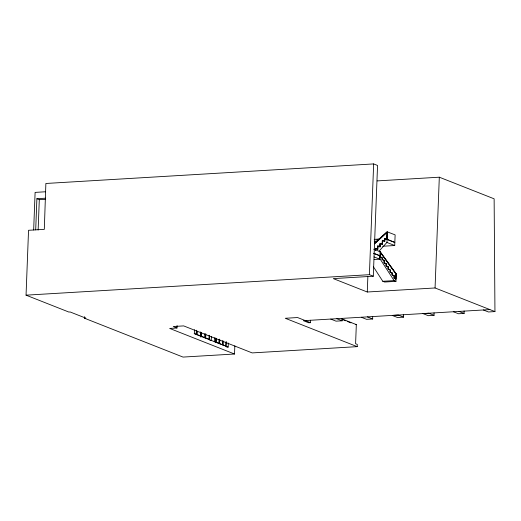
<?xml version="1.0" encoding="UTF-8"?>
<svg xmlns="http://www.w3.org/2000/svg" width="521" height="521" viewBox="0 0 521 521"><rect width="100%" height="100%" fill="white"/><g stroke="black" fill="none" stroke-linecap="round" stroke-linejoin="round"><path stroke-width="0.78" d="M84.662 316.638L84.597 318.259L85.88 318.181L70.14 311.975L68.863 312.053L26.05 295.166L28.544 230.289L44.305 229.351L45.874 183.477L373.655 163.92L377.549 165.457L373.297 276.221L333.297 278.605L367.272 292.007L435.061 287.963L494.95 311.584L494.129 198.82L439.314 177.199L377.178 180.904M33.663 229.982L35.109 192.392L45.561 191.767M35.702 229.865L36.893 198.709L45.503 198.195M38.137 230.015L39.303 199.66L36.893 198.709M234.834 345.794L234.515 354.013L169.664 328.432L176.99 327.996L177.081 325.573M194.496 329.708L194.34 333.727L228.178 347.071L228.335 343.033M196.384 330.236L196.228 334.222L194.209 333.427M196.664 334.723L196.814 330.802M197.251 331.382L197.127 334.567L200.494 335.882L200.65 331.903M200.898 337.172L201.08 332.463M201.516 333.049L201.393 336.234L204.76 337.549L204.909 333.57M205.196 338.057L205.346 334.13M205.828 333.922L205.671 337.875L209.012 339.178L209.162 335.224M209.325 339.712L209.475 335.693M209.462 339.725L209.611 335.798M211.415 336.371L211.259 340.395L209.95 340.473M214.587 341.711L214.743 337.751M215.642 338.018L215.486 342.023L214.138 341.496M215.837 342.408L215.987 338.546M216.365 338.305L216.208 342.304L218.911 343.359L219.067 339.36M219.263 343.749L219.445 339.112M219.79 339.64L219.634 343.639L222.337 344.7L222.493 340.695M222.688 345.084L222.838 341.222M223.222 340.981L223.073 344.954L225.749 345.996L225.906 342.03M226.114 346.419L226.296 341.646M341.978 318.93L356.331 324.59L355.596 343.73L357.289 344.394L357.198 346.647L252.177 352.912L183.679 325.899L173.246 326.517L176.99 327.996M367.272 292.007L367.859 276.762M373.297 276.221L369.396 274.684L373.655 163.92M375.224 250.126L375.276 248.719L377.862 249.552L377.992 246.179L377.588 246.205L377.458 249.579M375.426 250.399L375.511 248.283L377.692 249.142L377.823 245.775L380.004 246.635L380.135 243.261L382.316 244.121L382.46 240.357L384.641 241.216L384.758 238.318L386.94 239.178L387.201 232.34L374.612 243.848M375.628 250.106L375.68 248.693M379.796 246.394L379.9 243.691L382.486 244.531L382.635 240.767L382.232 240.793L382.114 243.802M374.111 259.504L379.744 259.171L379.874 255.785L374.137 253.519M380.304 243.672L380.174 247.045L377.992 246.179M384.413 241.653L384.524 238.748L387.11 239.588L386.706 239.608L386.979 232.555M379.646 256.905L382.069 257.706L381.997 259.621L384.081 260.441L383.984 262.923L386.068 263.743L385.983 265.97L388.06 266.791L387.976 269.012L390.06 269.832L389.968 272.164L392.053 272.984L391.974 274.945L394.058 275.772L393.961 278.253L396.045 279.074L395.693 279.093L395.895 273.922L379.842 251.734L380.187 251.715L396.24 273.903L395.953 281.347L384.648 282.024L382.792 281.288L373.342 266.667M384.928 238.729L384.817 241.627L382.635 240.767M382.661 246.244L394.716 245.528L395.126 234.873L387.005 231.767L374.56 243.144M435.061 287.963L439.314 177.199M379.047 251.168L387.005 242.317L387.409 231.747L374.371 243.665M403.528 317.133L397.516 317.51L392.241 315.426L398.252 315.049L403.528 317.133L403.495 314.697M434.071 315.309L428.255 315.68L422.98 313.596L428.79 313.225L434.071 315.309L434.039 312.874M39.303 199.66L45.568 199.282M374.182 239.367L379.75 239.035M376.924 239.406L379.34 239.263M374.273 241.269L377.458 241.073M383.736 260.461L384.081 260.441M386.068 263.743L384.329 263.216M388.06 266.791L386.328 266.264M391.701 273.004L392.053 272.984M26.05 295.166L369.396 274.684M395.895 273.922L396.24 273.903M393.707 275.791L394.058 275.772M382.792 281.288L394.097 280.617L395.953 281.347M489.877 309.585L303.398 320.689L308.679 322.766L310.588 322.681L310.581 320.239M342.121 318.364L342.154 320.793L336.045 321.157L330.763 319.08M372.665 316.54L372.691 318.976L366.582 319.334L361.3 317.256M464.087 310.991L464.113 313.427L458.5 313.759L453.42 311.76M494.95 311.584L488.451 311.975L483.371 309.969M355.446 324.642L356.331 324.59M226.785 347.155L228.178 347.071M234.515 354.013L183.034 357.08L84.597 318.259M373.609 249.162L380.187 251.715L379.92 258.683L394.097 280.617M373.453 253.239L380.03 255.785M385.768 238.879L394.833 242.46L387.116 239.328M386.406 242.252L394.716 245.528M377.588 246.205L379.047 246.778M374.006 256.905L379.744 259.171M459.04 311.421L464.113 313.427M367.409 316.892L372.691 318.976M341.926 319.308L345.677 320.793M347.181 321.385L350.939 322.864M336.872 318.715L342.154 320.793M310.588 322.681L297.569 317.543L285.274 318.279L357.198 346.647M380.35 252.223L380.174 256.729L382.258 257.556L382.18 259.465L384.264 260.285L384.166 262.773L386.25 263.593L386.165 265.814L388.249 266.635L388.158 268.862L390.242 269.683L390.151 272.008L392.235 272.828L392.157 274.795L394.241 275.616L394.143 278.097L395.875 278.781L396.064 273.942L380.35 252.223"/></g></svg>
